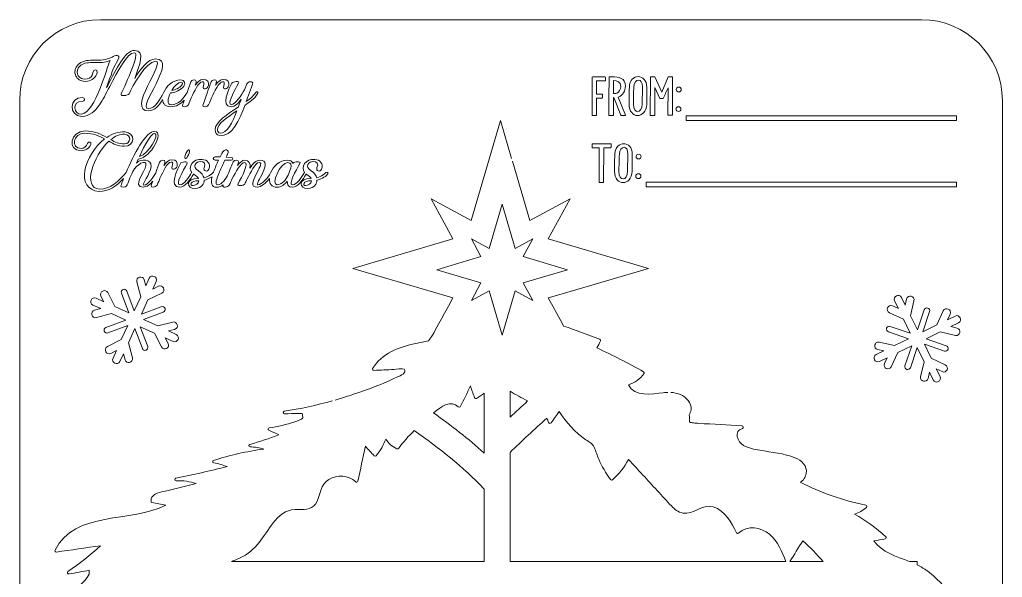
# Model space of a CAD drawing. Header units: inches. Extents: x -554 to -402, y 135 to 338.
# Drawn here: x -554.2 to -401.8, y 251.7 to 338.2 of the extents above; entities that cross this region are included whole.
import ezdxf

# ---------------------------------------------------------------- set-up
doc = ezdxf.new("R2010")
doc.units = ezdxf.units.IN
doc.header["$MEASUREMENT"] = 0
doc.layers.add('_U+0421_U+043B_U+043E_U+0439 1', color=7, linetype='Continuous')

# ---------------------------------------------------------------- blocks, each defined once
blk = doc.blocks.new('block 2')
at = {"layer": '_U+0421_U+043B_U+043E_U+0439 1', "color": 7, "lineweight": 5, "true_color": 0xffffff}
for points, knots in [([(-544.51, 323.18), (-543.32, 323.18), (-542.42, 324.06), (-541.78, 324.98), (-541.31, 325.66), (-540.77, 326.69), (-540.2, 327.82), (-538.94, 330.22), (-537.49, 333), (-536.36, 333.05), (-535.41, 333.09), (-537.65, 328.35), (-538.43, 326.67), (-538.64, 326.21), (-537.34, 326.41), (-537.2, 326.7), (-536.66, 327.84), (-534.58, 331.72), (-533.06, 331.72), (-531.47, 331.72), (-537.68, 324.03), (-534.16, 324.03), (-533.24, 324.03), (-532.56, 324.86), (-532, 325.78), (-531.96, 325.15), (-531.59, 324.67), (-530.79, 324.67), (-529.86, 324.67), (-529.16, 325.1), (-528.63, 325.67), (-528.73, 325.38), (-528.83, 325.12), (-528.91, 324.91), (-529.04, 324.57), (-528.14, 324.59), (-528, 324.95), (-527.81, 325.4), (-527.69, 325.71), (-527.55, 326.07), (-527.11, 327.01), (-526.41, 328.52), (-525.84, 328.56), (-525.52, 328.58), (-525.52, 328.3), (-525.66, 327.9), (-525.92, 327.15), (-524.98, 327.44), (-524.88, 327.95), (-524.79, 328.43), (-524.96, 328.97), (-525.74, 328.92), (-526.18, 328.89), (-526.58, 328.52), (-526.93, 328.03), (-526.88, 328.2), (-526.82, 328.38), (-526.78, 328.59), (-526.71, 328.95), (-527.51, 328.91), (-527.63, 328.54), (-527.75, 328.17), (-527.97, 327.54), (-528.2, 326.89), (-528.7, 326.01), (-529.52, 324.98), (-530.65, 324.98), (-531.37, 324.98), (-531.22, 325.92), (-530.77, 326.84), (-530.15, 326.79), (-529.06, 327.33), (-528.72, 327.84), (-528.41, 328.27), (-528.51, 328.84), (-529.19, 328.84), (-530.46, 328.84), (-531.44, 327.83), (-531.83, 326.81), (-532.4, 325.76), (-533.19, 324.39), (-534.17, 324.39), (-536.1, 324.39), (-529.5, 332.09), (-533.08, 332.09), (-534.26, 332.09), (-535.46, 330.53), (-536.32, 329.04), (-535.57, 331.1), (-534.59, 333.41), (-536.37, 333.41), (-537.74, 333.41), (-539.21, 330.47), (-540.51, 327.97), (-540.51, 327.97), (-540.67, 327.65), (-540.67, 327.65), (-539.99, 329.63), (-539.6, 330.84), (-538.88, 331.99), (-538.35, 332.85), (-539.53, 332.68), (-539.82, 332.36), (-540.74, 331.89), (-541.7, 331.89), (-542.57, 331.89), (-543, 331.89), (-543.41, 331.89), (-543.79, 331.83), (-544.71, 331.7), (-545.27, 331.18), (-545.48, 330.61), (-545.56, 330.38), (-545.59, 330.15), (-545.58, 329.93), (-545.56, 329.71), (-545.49, 329.48), (-545.37, 329.29), (-545.08, 328.83), (-544.5, 328.52), (-543.66, 328.63), (-542.93, 328.74), (-542.3, 329.24), (-542.15, 329.93), (-542.03, 330.52), (-542.75, 330.62), (-542.83, 329.94), (-542.88, 329.43), (-543.15, 329.06), (-543.69, 328.99), (-544.38, 328.89), (-544.85, 329.13), (-545.07, 329.49), (-545.16, 329.64), (-545.2, 329.81), (-545.22, 329.97), (-545.23, 330.15), (-545.21, 330.33), (-545.15, 330.5), (-544.98, 330.95), (-544.52, 331.36), (-543.76, 331.47), (-543.4, 331.53), (-543, 331.52), (-542.59, 331.52), (-541.81, 331.52), (-540.97, 331.52), (-540.14, 331.83), (-540.74, 330.71), (-542.28, 323.9), (-544.58, 323.54), (-545.8, 323.34), (-546.11, 325.6), (-544.47, 325.49), (-544.04, 325.47), (-543.98, 326.06), (-544.42, 326.09), (-546.51, 326.26), (-546.6, 323.18), (-544.51, 323.18)], [0, 0, 0, 0, 1, 1, 1, 2, 2, 2, 3, 3, 3, 4, 4, 4, 5, 5, 5, 6, 6, 6, 7, 7, 7, 8, 8, 8, 9, 9, 9, 10, 10, 10, 11, 11, 11, 12, 12, 12, 13, 13, 13, 14, 14, 14, 15, 15, 15, 16, 16, 16, 17, 17, 17, 18, 18, 18, 19, 19, 19, 20, 20, 20, 21, 21, 21, 22, 22, 22, 23, 23, 23, 24, 24, 24, 25, 25, 25, 26, 26, 26, 27, 27, 27, 28, 28, 28, 29, 29, 29, 30, 30, 30, 31, 31, 31, 32, 32, 32, 33, 33, 33, 34, 34, 34, 35, 35, 35, 36, 36, 36, 37, 37, 37, 38, 38, 38, 39, 39, 39, 40, 40, 40, 41, 41, 41, 42, 42, 42, 43, 43, 43, 44, 44, 44, 45, 45, 45, 46, 46, 46, 47, 47, 47, 48, 48, 48, 49, 49, 49, 50, 50, 50, 51, 51, 51, 52, 52, 52, 53, 53, 53, 53]), ([(-529.14, 328.47), (-528.75, 328.47), (-528.91, 328.15), (-529.05, 327.98), (-529.35, 327.6), (-530.09, 327.27), (-530.57, 327.2), (-530.15, 327.89), (-529.59, 328.47), (-529.14, 328.47)], [0, 0, 0, 0, 1, 1, 1, 2, 2, 2, 3, 3, 3, 3])]:
    blk.add_open_spline(points, degree=3, knots=knots, dxfattribs=at)
blk = doc.blocks.new('block 3')
at = {"layer": '_U+0421_U+043B_U+043E_U+0439 1', "color": 7, "lineweight": 5, "true_color": 0xffffff}
for points, knots in [([(-521.34, 324.67), (-520.73, 324.67), (-520.3, 325.2), (-519.8, 325.86), (-519.99, 325.36), (-520.15, 324.91), (-520.23, 324.66), (-522.01, 323.47), (-523.86, 322.3), (-523.85, 321.1), (-523.85, 320.68), (-523.65, 320.31), (-523.13, 320.23), (-521.25, 319.92), (-520.01, 322.7), (-519.24, 324.89), (-518.58, 325.36), (-517.72, 325.86), (-517.21, 326.8), (-517.11, 326.99), (-517.43, 327.09), (-517.55, 326.9), (-518, 326.17), (-518.69, 325.75), (-519.04, 325.48), (-518.88, 325.97), (-518.15, 327.86), (-518.04, 328.19), (-517.85, 328.74), (-518.82, 328.57), (-518.93, 328.24), (-518.93, 328.24), (-519.27, 327.31), (-519.27, 327.31), (-519.77, 326.51), (-520.71, 325), (-521.34, 325), (-522.07, 325), (-520.82, 327.24), (-520.2, 328.32), (-519.93, 328.76), (-521.14, 328.57), (-521.25, 328.35), (-521.69, 327.44), (-523.1, 324.67), (-521.34, 324.67)], [0, 0, 0, 0, 1, 1, 1, 2, 2, 2, 3, 3, 3, 4, 4, 4, 5, 5, 5, 6, 6, 6, 7, 7, 7, 8, 8, 8, 9, 9, 9, 10, 10, 10, 11, 11, 11, 12, 12, 12, 13, 13, 13, 14, 14, 14, 15, 15, 15, 15]), ([(-523.07, 320.59), (-523.38, 320.63), (-523.49, 320.85), (-523.49, 321.11), (-523.49, 321.99), (-522.01, 323.01), (-520.46, 324.06), (-521.12, 322.27), (-522.04, 320.42), (-523.07, 320.59)], [0, 0, 0, 0, 1, 1, 1, 2, 2, 2, 3, 3, 3, 3])]:
    blk.add_open_spline(points, degree=3, knots=knots, dxfattribs=at)
blk = doc.blocks.new('block 4')
at = {"layer": '_U+0421_U+043B_U+043E_U+0439 1', "color": 7, "lineweight": 5, "true_color": 0xffffff}
for points, knots in [([(-538.05, 313.52), (-538.23, 313.06), (-538.38, 312.68), (-538.47, 312.4), (-538.6, 312.08), (-537.67, 312.17), (-537.57, 312.38), (-537.38, 312.82), (-537.04, 313.68), (-536.63, 314.65), (-536.07, 315.68), (-534.46, 316.68), (-534.58, 315.58), (-534.7, 314.57), (-536.83, 312.21), (-534.97, 312.21), (-534.45, 312.21), (-533.93, 312.64), (-533.51, 313.14), (-533.6, 312.88), (-533.69, 312.64), (-533.76, 312.46), (-533.89, 312.11), (-532.99, 312.13), (-532.85, 312.49), (-532.66, 312.95), (-532.53, 313.26), (-532.4, 313.61), (-531.96, 314.56), (-531.26, 316.06), (-530.69, 316.1), (-530.37, 316.13), (-530.37, 315.85), (-530.51, 315.45), (-530.77, 314.69), (-529.83, 314.98), (-529.73, 315.49), (-529.64, 315.97), (-529.81, 316.52), (-530.59, 316.46), (-531.03, 316.44), (-531.43, 316.06), (-531.78, 315.57), (-531.73, 315.75), (-531.67, 315.93), (-531.63, 316.14), (-531.56, 316.49), (-532.36, 316.45), (-532.48, 316.08), (-532.6, 315.72), (-532.82, 315.09), (-533.04, 314.43), (-533.42, 313.77), (-534.22, 312.53), (-534.93, 312.53), (-535.3, 312.53), (-533.91, 314.24), (-533.79, 315.38), (-533.65, 316.64), (-535.4, 316.65), (-536.06, 315.94), (-536.06, 315.94), (-535.78, 316.56), (-535.78, 316.56), (-533.71, 316.84), (-531.78, 320.74), (-533.18, 320.86), (-534.57, 320.99), (-536.51, 317.16), (-537.65, 314.48), (-538.7, 313.21), (-540.12, 311.8), (-541.79, 311.9), (-544.46, 312.06), (-542.79, 317.04), (-540.33, 319.31), (-539.6, 318.9), (-538.88, 318.54), (-537.94, 318.54), (-536.26, 318.54), (-536.14, 320.66), (-537.83, 320.78), (-538.83, 320.83), (-539.8, 320.5), (-540.65, 319.92), (-541.55, 320.42), (-542.54, 320.92), (-544.02, 320.92), (-546.28, 320.92), (-546.85, 317.85), (-544.63, 317.85), (-544.03, 317.85), (-543.37, 318.24), (-543.12, 318.82), (-542.96, 319.23), (-543.51, 319.36), (-543.66, 318.96), (-543.81, 318.54), (-544.18, 318.21), (-544.61, 318.21), (-546.32, 318.21), (-545.86, 320.56), (-544.06, 320.56), (-542.73, 320.56), (-541.81, 320.14), (-540.99, 319.69), (-544.13, 317.28), (-545.68, 311.78), (-541.84, 311.55), (-540.37, 311.45), (-539.08, 312.41), (-538.05, 313.52)], [0, 0, 0, 0, 1, 1, 1, 2, 2, 2, 3, 3, 3, 4, 4, 4, 5, 5, 5, 6, 6, 6, 7, 7, 7, 8, 8, 8, 9, 9, 9, 10, 10, 10, 11, 11, 11, 12, 12, 12, 13, 13, 13, 14, 14, 14, 15, 15, 15, 16, 16, 16, 17, 17, 17, 18, 18, 18, 19, 19, 19, 20, 20, 20, 21, 21, 21, 22, 22, 22, 23, 23, 23, 24, 24, 24, 25, 25, 25, 26, 26, 26, 27, 27, 27, 28, 28, 28, 29, 29, 29, 30, 30, 30, 31, 31, 31, 32, 32, 32, 33, 33, 33, 34, 34, 34, 35, 35, 35, 36, 36, 36, 37, 37, 37, 37]), ([(-537.89, 320.42), (-536.82, 320.34), (-536.84, 318.91), (-537.92, 318.91), (-538.73, 318.91), (-539.37, 319.2), (-540.03, 319.56), (-539.34, 320.12), (-538.61, 320.45), (-537.89, 320.42)], [0, 0, 0, 0, 1, 1, 1, 2, 2, 2, 3, 3, 3, 3]), ([(-533.21, 320.51), (-532.49, 320.44), (-534.05, 317.33), (-535.6, 316.95), (-534.73, 318.84), (-533.77, 320.55), (-533.21, 320.51)], [0, 0, 0, 0, 1, 1, 1, 2, 2, 2, 2])]:
    blk.add_open_spline(points, degree=3, knots=knots, dxfattribs=at)
blk = doc.blocks.new('block 5')
at = {"layer": '_U+0421_U+043B_U+043E_U+0439 1', "color": 7, "lineweight": 5, "true_color": 0xffffff}
for points, knots in [([(-506.66, 314.45), (-506.88, 314.16), (-507.79, 313.69), (-508.09, 313.65), (-508.2, 314.01), (-508.41, 314.39), (-508.97, 314.73), (-510.02, 315.37), (-509.31, 316.2), (-508.64, 316.18), (-508.04, 316.18), (-507.78, 315.82), (-508.05, 315.23), (-508.29, 314.71), (-507.55, 314.47), (-507.33, 315), (-507.01, 315.86), (-507.56, 316.43), (-508.4, 316.51), (-509.81, 316.64), (-510.66, 315.31), (-509.98, 314.48), (-509.99, 314.47), (-510, 314.46), (-510, 314.45), (-510.45, 313.74), (-511.15, 312.55), (-511.85, 312.55), (-512.58, 312.55), (-511.33, 314.81), (-510.69, 315.87), (-510.45, 316.29), (-511.65, 316.12), (-511.74, 315.94), (-511.74, 315.94), (-511.77, 315.86), (-511.77, 315.86), (-511.91, 316.24), (-512.23, 316.38), (-512.62, 316.38), (-513.9, 316.38), (-514.85, 315.41), (-515.24, 314.4), (-515.69, 313.68), (-516.54, 312.56), (-517.22, 312.56), (-517.86, 312.56), (-514.61, 316.38), (-516.91, 316.38), (-517.47, 316.38), (-518, 315.84), (-518.44, 315.17), (-518.36, 315.85), (-518.52, 316.38), (-519.29, 316.38), (-519.63, 316.38), (-520.02, 316.03), (-520.39, 315.54), (-520.39, 315.54), (-520.21, 316.06), (-520.21, 316.06), (-520.06, 316.49), (-520.91, 316.45), (-521.04, 316.13), (-521.21, 315.71), (-521.54, 314.94), (-521.86, 314.18), (-522.18, 313.55), (-522.76, 312.55), (-523.48, 312.55), (-523.92, 312.55), (-523.63, 313.5), (-523.17, 314.56), (-522.9, 315.2), (-522.65, 315.76), (-522.36, 316.41), (-522.36, 316.41), (-521.37, 316.41), (-521.37, 316.41), (-521.01, 316.28), (-520.99, 316.81), (-521.37, 316.81), (-521.37, 316.81), (-522.15, 316.85), (-522.15, 316.85), (-521.98, 317.21), (-521.95, 317.26), (-521.91, 317.32), (-521.57, 318.02), (-522.37, 318.32), (-522.83, 317.42), (-522.83, 317.42), (-523.06, 316.92), (-523.06, 316.92), (-523.06, 316.92), (-523.07, 316.91), (-523.07, 316.91), (-523.07, 316.91), (-523.85, 316.89), (-523.85, 316.89), (-524.21, 316.89), (-524.23, 316.41), (-523.86, 316.41), (-523.86, 316.41), (-523.3, 316.41), (-523.3, 316.41), (-523.59, 315.78), (-523.86, 315.19), (-524.09, 314.56), (-524.11, 314.52), (-524.12, 314.49), (-524.13, 314.45), (-524.13, 314.45), (-524.14, 314.45), (-524.14, 314.45), (-524.36, 314.16), (-525.27, 313.69), (-525.57, 313.65), (-525.68, 314.01), (-525.9, 314.39), (-526.45, 314.73), (-527.5, 315.37), (-526.8, 316.2), (-526.12, 316.18), (-525.52, 316.18), (-525.26, 315.82), (-525.53, 315.23), (-525.77, 314.71), (-525.03, 314.47), (-524.82, 315), (-524.49, 315.86), (-525.04, 316.43), (-525.88, 316.51), (-527.29, 316.64), (-528.14, 315.31), (-527.46, 314.48), (-527.47, 314.47), (-527.48, 314.46), (-527.49, 314.45), (-527.93, 313.74), (-528.64, 312.55), (-529.33, 312.55), (-530.07, 312.55), (-528.82, 314.78), (-528.2, 315.86), (-527.93, 316.3), (-529.13, 316.12), (-529.24, 315.89), (-529.69, 314.98), (-531.1, 312.19), (-529.33, 312.19), (-528.5, 312.19), (-527.69, 313.38), (-527.2, 314.24), (-527.17, 314.22), (-527.15, 314.2), (-527.12, 314.18), (-526.76, 313.97), (-526.55, 313.74), (-526.45, 313.54), (-528.48, 313.6), (-528.32, 311.9), (-526.94, 312), (-525.86, 312.07), (-525.56, 312.75), (-525.53, 313.29), (-525.27, 313.34), (-524.74, 313.54), (-524.33, 313.81), (-524.55, 312.9), (-524.45, 312.19), (-523.58, 312.19), (-523.21, 312.19), (-522.87, 312.34), (-522.58, 312.57), (-522.58, 312.56), (-522.59, 312.54), (-522.59, 312.53), (-522.83, 312.03), (-521.85, 312.17), (-521.68, 312.5), (-521.48, 312.9), (-521.32, 313.24), (-521.18, 313.54), (-520.68, 314.45), (-519.88, 316.03), (-519.29, 316.03), (-518.56, 316.03), (-519.68, 313.79), (-520.3, 312.71), (-520.57, 312.27), (-519.37, 312.46), (-519.26, 312.68), (-519.16, 312.88), (-519.01, 313.18), (-518.87, 313.51), (-518.36, 314.41), (-517.62, 316.02), (-517.03, 316.02), (-515.81, 316.02), (-519.49, 312.2), (-517.32, 312.2), (-516.7, 312.2), (-515.97, 312.84), (-515.43, 313.52), (-515.46, 312.78), (-515.1, 312.19), (-514.25, 312.19), (-513.61, 312.19), (-513.06, 312.63), (-512.68, 313.12), (-512.68, 312.58), (-512.47, 312.19), (-511.85, 312.19), (-511.01, 312.19), (-510.2, 313.38), (-509.72, 314.24), (-509.69, 314.22), (-509.67, 314.2), (-509.64, 314.18), (-509.28, 313.97), (-509.07, 313.74), (-508.97, 313.54), (-510.99, 313.6), (-510.84, 311.9), (-509.46, 312), (-508.38, 312.07), (-508.08, 312.75), (-508.05, 313.29), (-507.67, 313.36), (-506.73, 313.75), (-506.41, 314.19), (-506.19, 314.5), (-506.55, 314.59), (-506.66, 314.45)], [0, 0, 0, 0, 1, 1, 1, 2, 2, 2, 3, 3, 3, 4, 4, 4, 5, 5, 5, 6, 6, 6, 7, 7, 7, 8, 8, 8, 9, 9, 9, 10, 10, 10, 11, 11, 11, 12, 12, 12, 13, 13, 13, 14, 14, 14, 15, 15, 15, 16, 16, 16, 17, 17, 17, 18, 18, 18, 19, 19, 19, 20, 20, 20, 21, 21, 21, 22, 22, 22, 23, 23, 23, 24, 24, 24, 25, 25, 25, 26, 26, 26, 27, 27, 27, 28, 28, 28, 29, 29, 29, 30, 30, 30, 31, 31, 31, 32, 32, 32, 33, 33, 33, 34, 34, 34, 35, 35, 35, 36, 36, 36, 37, 37, 37, 38, 38, 38, 39, 39, 39, 40, 40, 40, 41, 41, 41, 42, 42, 42, 43, 43, 43, 44, 44, 44, 45, 45, 45, 46, 46, 46, 47, 47, 47, 48, 48, 48, 49, 49, 49, 50, 50, 50, 51, 51, 51, 52, 52, 52, 53, 53, 53, 54, 54, 54, 55, 55, 55, 56, 56, 56, 57, 57, 57, 58, 58, 58, 59, 59, 59, 60, 60, 60, 61, 61, 61, 62, 62, 62, 63, 63, 63, 64, 64, 64, 65, 65, 65, 66, 66, 66, 67, 67, 67, 68, 68, 68, 69, 69, 69, 70, 70, 70, 71, 71, 71, 72, 72, 72, 73, 73, 73, 74, 74, 74, 75, 75, 75, 76, 76, 76, 77, 77, 77, 78, 78, 78, 78]), ([(-512.12, 315.16), (-512.26, 314.81), (-512.42, 314.43), (-512.53, 314.04), (-512.84, 313.41), (-513.47, 312.55), (-514.25, 312.55), (-515.22, 312.55), (-513.81, 316.02), (-512.57, 316.02), (-512.04, 316.02), (-512.03, 315.58), (-512.12, 315.16)], [0, 0, 0, 0, 1, 1, 1, 2, 2, 2, 3, 3, 3, 4, 4, 4, 4]), ([(-527.33, 312.45), (-527.78, 312.45), (-527.78, 313.19), (-526.37, 313.19), (-526.45, 312.72), (-526.87, 312.45), (-527.33, 312.45)], [0, 0, 0, 0, 1, 1, 1, 2, 2, 2, 2]), ([(-509.85, 312.45), (-510.29, 312.45), (-510.29, 313.19), (-508.89, 313.19), (-508.97, 312.72), (-509.39, 312.45), (-509.85, 312.45)], [0, 0, 0, 0, 1, 1, 1, 2, 2, 2, 2])]:
    blk.add_open_spline(points, degree=3, knots=knots, dxfattribs=at)
blk = doc.blocks.new('block 6')
at = {"layer": '_U+0421_U+043B_U+043E_U+0439 1', "color": 7, "lineweight": 5, "true_color": 0xffffff}
for points, knots in [([(-460.83, 323.33), (-460.83, 323.33), (-460.27, 323.33), (-460.27, 323.33), (-460.2, 323.33), (-460.18, 323.35), (-460.19, 323.39), (-460.19, 323.39), (-461.32, 326.18), (-461.32, 326.18), (-460.62, 326.4), (-460.22, 327.14), (-460.22, 327.85), (-460.22, 329.12), (-461.21, 329.33), (-462.31, 329.33), (-462.41, 329.33), (-462.53, 329.33), (-462.65, 329.32), (-462.7, 329.32), (-462.73, 329.3), (-462.73, 329.28), (-462.76, 328.1), (-462.78, 327.23), (-462.78, 323.37), (-462.78, 323.34), (-462.74, 323.33), (-462.69, 323.33), (-462.69, 323.33), (-462.17, 323.33), (-462.17, 323.33), (-462.12, 323.33), (-462.08, 323.34), (-462.08, 323.37), (-462.08, 324.27), (-462.07, 325.2), (-462.07, 326.1), (-462.07, 326.1), (-462.03, 326.1), (-462.03, 326.1), (-462.03, 326.1), (-460.91, 323.35), (-460.91, 323.35), (-460.9, 323.34), (-460.86, 323.33), (-460.83, 323.33)], [0, 0, 0, 0, 1, 1, 1, 2, 2, 2, 3, 3, 3, 4, 4, 4, 5, 5, 5, 6, 6, 6, 7, 7, 7, 8, 8, 8, 9, 9, 9, 10, 10, 10, 11, 11, 11, 12, 12, 12, 13, 13, 13, 14, 14, 14, 15, 15, 15, 15]), ([(-462.09, 326.71), (-462.09, 326.71), (-462.06, 328.72), (-462.06, 328.72), (-461.48, 328.73), (-460.93, 328.55), (-460.93, 327.82), (-460.93, 327.37), (-461.21, 326.91), (-461.55, 326.77), (-461.74, 326.72), (-461.91, 326.71), (-462.09, 326.71)], [0, 0, 0, 0, 1, 1, 1, 2, 2, 2, 3, 3, 3, 4, 4, 4, 4])]:
    blk.add_open_spline(points, degree=3, knots=knots, dxfattribs=at)
blk = doc.blocks.new('block 7')
at = {"layer": '_U+0421_U+043B_U+043E_U+0439 1', "color": 7, "lineweight": 5, "true_color": 0xffffff}
for points, knots in [([(-458.33, 323.31), (-457.66, 323.31), (-456.98, 323.9), (-456.92, 325.08), (-456.92, 325.08), (-456.9, 327.7), (-456.9, 327.7), (-456.88, 328.78), (-457.56, 329.34), (-458.24, 329.34), (-458.89, 329.34), (-459.56, 328.82), (-459.61, 327.76), (-459.64, 327.2), (-459.65, 326.49), (-459.65, 325.84), (-459.65, 325.84), (-459.65, 325.05), (-459.65, 325.05), (-459.66, 323.92), (-459, 323.31), (-458.33, 323.31)], [0, 0, 0, 0, 1, 1, 1, 2, 2, 2, 3, 3, 3, 4, 4, 4, 5, 5, 5, 6, 6, 6, 7, 7, 7, 7]), ([(-458.92, 327.73), (-458.89, 328.41), (-458.54, 328.79), (-458.18, 328.79), (-457.87, 328.79), (-457.58, 328.46), (-457.58, 327.73), (-457.58, 327.73), (-457.62, 325.08), (-457.62, 325.08), (-457.64, 324.31), (-457.99, 323.9), (-458.33, 323.9), (-458.66, 323.9), (-458.97, 324.27), (-458.97, 325.05), (-458.97, 325.83), (-458.95, 326.93), (-458.92, 327.73)], [0, 0, 0, 0, 1, 1, 1, 2, 2, 2, 3, 3, 3, 4, 4, 4, 5, 5, 5, 6, 6, 6, 6])]:
    blk.add_open_spline(points, degree=3, knots=knots, dxfattribs=at)
blk = doc.blocks.new('block 8')
at = {"layer": '_U+0421_U+043B_U+043E_U+0439 1', "color": 7, "lineweight": 5, "true_color": 0xffffff}
for points, knots in [([(-459.17, 314.67), (-459.17, 314.67), (-459.15, 317.29), (-459.15, 317.29), (-459.13, 318.38), (-459.81, 318.93), (-460.49, 318.93), (-461.14, 318.93), (-461.81, 318.41), (-461.86, 317.35), (-461.89, 316.79), (-461.9, 316.09), (-461.9, 315.43), (-461.9, 315.43), (-461.9, 314.65), (-461.9, 314.65), (-461.9, 313.51), (-461.25, 312.9), (-460.58, 312.9), (-459.91, 312.9), (-459.23, 313.49), (-459.17, 314.67)], [0, 0, 0, 0, 1, 1, 1, 2, 2, 2, 3, 3, 3, 4, 4, 4, 5, 5, 5, 6, 6, 6, 7, 7, 7, 7]), ([(-459.87, 314.67), (-459.89, 313.91), (-460.24, 313.49), (-460.58, 313.49), (-460.91, 313.49), (-461.22, 313.86), (-461.22, 314.65), (-461.22, 315.42), (-461.2, 316.53), (-461.16, 317.32), (-461.14, 318), (-460.79, 318.39), (-460.43, 318.39), (-460.12, 318.39), (-459.82, 318.05), (-459.83, 317.32), (-459.83, 317.32), (-459.87, 314.67), (-459.87, 314.67)], [0, 0, 0, 0, 1, 1, 1, 2, 2, 2, 3, 3, 3, 4, 4, 4, 5, 5, 5, 6, 6, 6, 6])]:
    blk.add_open_spline(points, degree=3, knots=knots, dxfattribs=at)

msp = doc.modelspace()

# ---------------------------------------------------------------- linework, layer by layer
at = {"layer": '_U+0421_U+043B_U+043E_U+0439 1', "color": 7, "lineweight": 5, "true_color": 0xffffff}
for points in [[(-408.86, 322.56), (-450.78, 322.56), (-450.78, 323.27), (-408.86, 323.27), (-408.86, 322.56)], [(-456.99, 312.95), (-408.86, 312.95), (-408.86, 312.24), (-456.99, 312.24), (-456.99, 312.95)], [(-469.19, 299.4), (-476.07, 297.37), (-474.58, 294.64), (-477.32, 296.13), (-479.35, 289.24), (-481.37, 296.13), (-484.11, 294.64), (-482.62, 297.37), (-489.49, 299.4), (-482.62, 301.43), (-484.11, 304.17), (-481.37, 302.68), (-479.35, 309.56), (-477.32, 302.68), (-474.58, 304.17), (-476.07, 301.43), (-469.19, 299.4)]]:
    msp.add_lwpolyline(points, dxfattribs=at)
at = {"layer": '_U+0421_U+043B_U+043E_U+0439 1', "color": 1, "lineweight": 5, "true_color": 0xff0000}
for points, knots in [([(-414.29, 134.98), (-414.29, 134.98), (-541.64, 134.98), (-541.64, 134.98), (-548.56, 134.98), (-554.16, 140.59), (-554.16, 147.51), (-554.16, 147.51), (-554.16, 325.66), (-554.16, 325.66), (-554.16, 332.58), (-548.56, 338.18), (-541.64, 338.18), (-541.64, 338.18), (-414.29, 338.18), (-414.29, 338.18), (-407.37, 338.18), (-401.76, 332.58), (-401.76, 325.66), (-401.76, 325.66), (-401.76, 147.51), (-401.76, 147.51), (-401.76, 140.59), (-407.37, 134.98), (-414.29, 134.98)], [0, 0, 0, 0, 1, 1, 1, 2, 2, 2, 3, 3, 3, 4, 4, 4, 5, 5, 5, 6, 6, 6, 7, 7, 7, 8, 8, 8, 8]), ([(-505.22, 279.18), (-503.94, 279.54), (-502.68, 279.95), (-501.42, 280.39), (-499.42, 281.09), (-497.44, 281.87), (-495.54, 282.78), (-495.19, 282.94), (-493.99, 283.38), (-494.55, 283.97), (-494.68, 284.11), (-495.9, 283.92), (-496.11, 283.91), (-497.15, 283.86), (-498.19, 283.82), (-499.23, 283.77), (-499.39, 283.77), (-499.49, 283.95), (-499.42, 284.07), (-498.01, 286.43), (-495.32, 287.39), (-492.73, 287.96), (-492.08, 288.11), (-491.42, 288.23), (-490.77, 288.36), (-489.84, 289.71), (-491.02, 287.61), (-486.98, 295.02), (-486.98, 295.02), (-502.51, 299.6), (-502.51, 299.6), (-502.51, 299.6), (-486.98, 304.19), (-486.98, 304.19), (-486.98, 304.19), (-490.35, 310.39), (-490.35, 310.39), (-490.35, 310.39), (-484.15, 307.02), (-484.15, 307.02), (-484.15, 307.02), (-479.6, 322.55), (-479.6, 322.55), (-479.6, 322.55), (-477.86, 316.66), (-477.86, 316.66)], [0, 0, 0, 0, 1, 1, 1, 2, 2, 2, 3, 3, 3, 4, 4, 4, 5, 5, 5, 6, 6, 6, 7, 7, 7, 8, 8, 8, 9, 9, 9, 10, 10, 10, 11, 11, 11, 12, 12, 12, 13, 13, 13, 14, 14, 14, 15, 15, 15, 15]), ([(-477.74, 316.23), (-477.74, 316.23), (-475.02, 307.02), (-475.02, 307.02), (-475.02, 307.02), (-468.81, 310.39), (-468.81, 310.39), (-468.81, 310.39), (-472.19, 304.19), (-472.19, 304.19), (-472.19, 304.19), (-456.65, 299.6), (-456.65, 299.6), (-456.65, 299.6), (-470.55, 295.5), (-470.55, 295.5), (-470.55, 295.5), (-472.19, 295.02), (-472.19, 295.02), (-472.19, 295.02), (-470.09, 291.19), (-470.09, 291.19), (-470.09, 291.19), (-469.8, 290.66), (-469.8, 290.66), (-467.95, 289.99), (-466.08, 289.31), (-464.23, 288.63), (-464.1, 288.59), (-464.04, 288.47), (-464.1, 288.34), (-464.28, 287.98), (-464.45, 287.62), (-464.63, 287.26), (-462.16, 286.12), (-459.75, 284.89), (-457.39, 283.55), (-457.31, 283.49), (-457.25, 283.36), (-457.32, 283.27), (-457.95, 282.44), (-458.75, 281.87), (-459.74, 281.53), (-458.84, 279.57), (-456.08, 280.15), (-454.34, 280.32), (-454.1, 280.35), (-453.87, 280.36), (-453.63, 280.36)], [0, 0, 0, 0, 1, 1, 1, 2, 2, 2, 3, 3, 3, 4, 4, 4, 5, 5, 5, 6, 6, 6, 7, 7, 7, 8, 8, 8, 9, 9, 9, 10, 10, 10, 11, 11, 11, 12, 12, 12, 13, 13, 13, 14, 14, 14, 15, 15, 15, 16, 16, 16, 16]), ([(-483.31, 279.43), (-483.43, 279.36), (-483.57, 279.42), (-483.62, 279.54), (-483.83, 280.15), (-484.04, 280.75), (-484.26, 281.36), (-484.75, 280.27), (-485.27, 279.2), (-485.86, 278.15), (-485.91, 278.05), (-486.09, 278.01), (-486.18, 278.11), (-487.19, 279.29), (-488.78, 278.23), (-489.98, 277.18), (-487.24, 275.23), (-484.56, 273.18), (-482.1, 270.94), (-482.1, 270.94), (-482.1, 280.26), (-482.1, 280.26), (-482.47, 279.95), (-482.87, 279.67), (-483.31, 279.43)], [0, 0, 0, 0, 1, 1, 1, 2, 2, 2, 3, 3, 3, 4, 4, 4, 5, 5, 5, 6, 6, 6, 7, 7, 7, 8, 8, 8, 8]), ([(-478.11, 280.56), (-478.11, 280.56), (-478.11, 276.54), (-478.11, 276.54), (-477.22, 277.38), (-476.31, 278.2), (-475.39, 279.03), (-476.3, 279.54), (-477.25, 280.01), (-478.11, 280.56)], [0, 0, 0, 0, 1, 1, 1, 2, 2, 2, 3, 3, 3, 3]), ([(-543.35, 212.11), (-543.36, 220.78), (-543.36, 231.66), (-543.36, 245.31), (-543.61, 245.1), (-543.87, 244.9), (-544.14, 244.7), (-544.15, 244.69), (-544.16, 244.67), (-544.17, 244.67), (-544.37, 244.52), (-544.56, 244.82), (-544.43, 244.97), (-543.88, 245.63), (-543.52, 246.37), (-543.36, 247.16), (-543.36, 247.16), (-543.36, 248.3), (-543.36, 248.3), (-544.49, 246.19), (-546.66, 244.77), (-549.15, 244.58), (-549.26, 244.57), (-549.36, 244.68), (-549.36, 244.78), (-549.22, 248.3), (-544.87, 249.37), (-543.36, 252.18), (-543.36, 252.18), (-543.36, 252.78), (-543.36, 252.78), (-544.4, 252.59), (-545.45, 252.39), (-546.5, 252.21), (-546.73, 252.17), (-546.85, 252.43), (-546.67, 252.57), (-544.89, 253.8), (-543.21, 255.14), (-541.61, 256.58), (-543.91, 256.25), (-546.2, 255.92), (-548.5, 255.59), (-548.67, 255.57), (-548.74, 255.77), (-548.68, 255.89), (-545.61, 262.1), (-536.84, 260.09), (-531.5, 262.89), (-532.21, 263.02), (-532.93, 263.15), (-533.64, 263.29), (-533.73, 263.3), (-533.78, 263.39), (-533.79, 263.47), (-533.92, 264.54), (-532.6, 264.82), (-531.78, 265.01), (-530.11, 265.41), (-528.44, 265.81), (-526.77, 266.21), (-527.77, 266.56), (-528.81, 266.7), (-529.89, 266.65), (-530.12, 266.64), (-530.18, 267), (-529.95, 267.04), (-527.29, 267.59), (-524.63, 268.19), (-521.99, 268.85), (-522.66, 269.12), (-523.35, 269.3), (-524.07, 269.42), (-524.29, 269.46), (-524.26, 269.75), (-524.08, 269.8), (-521.55, 270.63), (-518.95, 271.21), (-516.3, 271.58), (-516.99, 271.79), (-517.68, 271.9), (-518.42, 271.9), (-518.65, 271.9), (-518.71, 272.23), (-518.48, 272.29), (-516.95, 272.72), (-515.45, 273.22), (-513.97, 273.79), (-514.48, 274.02), (-515, 274.26), (-515.52, 274.49), (-515.67, 274.56), (-515.64, 274.83), (-515.48, 274.85), (-514.12, 275.07), (-512.78, 275.37), (-511.5, 275.82), (-511.18, 275.93), (-510.39, 276.1), (-510.23, 276.42), (-510.26, 276.63), (-510.3, 276.85), (-510.34, 277.07), (-510.53, 277.1), (-510.73, 277.1), (-510.93, 277.09), (-511.64, 277.09), (-512.36, 277.06), (-513.07, 277.04), (-513.31, 277.04), (-513.37, 277.4), (-513.14, 277.43), (-510.62, 277.83), (-508.12, 278.38), (-505.66, 279.06)], [0, 0, 0, 0, 1, 1, 1, 2, 2, 2, 3, 3, 3, 4, 4, 4, 5, 5, 5, 6, 6, 6, 7, 7, 7, 8, 8, 8, 9, 9, 9, 10, 10, 10, 11, 11, 11, 12, 12, 12, 13, 13, 13, 14, 14, 14, 15, 15, 15, 16, 16, 16, 17, 17, 17, 18, 18, 18, 19, 19, 19, 20, 20, 20, 21, 21, 21, 22, 22, 22, 23, 23, 23, 24, 24, 24, 25, 25, 25, 26, 26, 26, 27, 27, 27, 28, 28, 28, 29, 29, 29, 30, 30, 30, 31, 31, 31, 32, 32, 32, 33, 33, 33, 34, 34, 34, 35, 35, 35, 36, 36, 36, 37, 37, 37, 38, 38, 38, 38]), ([(-453.19, 280.36), (-452.16, 280.31), (-451.18, 280), (-450.51, 279.13), (-450.19, 278.71), (-449.97, 278.21), (-450.02, 277.67), (-450.05, 277.35), (-450.26, 277.14), (-450.32, 276.85), (-450.3, 276.49), (-450.27, 276.14), (-450.26, 275.78), (-450.06, 275.69), (-449.86, 275.64), (-449.64, 275.63), (-449.37, 275.58), (-449.1, 275.58), (-448.82, 275.56), (-446.6, 275.43), (-444.37, 275.3), (-442.15, 275.17), (-441.92, 275.16), (-441.85, 274.84), (-442.08, 274.78), (-443.55, 274.4), (-442.82, 272.63), (-441.91, 272.12), (-441.15, 271.68), (-440.21, 271.56), (-439.35, 271.4), (-437.58, 271.06), (-435.59, 270.91), (-433.92, 270.23), (-432.87, 269.8), (-431.98, 268.98), (-432.17, 267.8), (-432.26, 267.2), (-432.59, 266.68), (-433.12, 266.45), (-429.9, 264.81), (-426.5, 263.6), (-422.94, 262.86), (-422.79, 262.83), (-422.73, 262.63), (-422.85, 262.53), (-423.39, 262.03), (-423.98, 261.69), (-424.67, 261.49), (-422.91, 260.5), (-421.3, 259.34), (-419.83, 257.98), (-419.73, 257.88), (-419.76, 257.67), (-419.91, 257.64), (-420.5, 257.53), (-421.09, 257.43), (-421.68, 257.32), (-420.42, 255.57), (-418.23, 254.93), (-416.18, 254.13), (-416.18, 254.13), (-414.95, 254.13), (-414.95, 254.13), (-414.95, 254.13), (-414.95, 253.6), (-414.95, 253.6), (-414.55, 253.4), (-414.16, 253.19), (-413.8, 252.95), (-412.41, 252.01), (-411.24, 250.81), (-410.18, 249.53), (-409.4, 248.6), (-407.95, 247.33), (-408.38, 246.01), (-408.41, 245.94), (-408.49, 245.86), (-408.58, 245.86), (-409.49, 245.92), (-410.4, 245.97), (-411.31, 246.02), (-410.38, 244.68), (-410.11, 243.07), (-410.63, 241.5), (-410.68, 241.36), (-410.86, 241.3), (-410.97, 241.41), (-412.16, 242.53), (-413.5, 243.5), (-414.95, 244.28), (-414.95, 231.12), (-414.95, 220.56), (-414.95, 212.11)], [0, 0, 0, 0, 1, 1, 1, 2, 2, 2, 3, 3, 3, 4, 4, 4, 5, 5, 5, 6, 6, 6, 7, 7, 7, 8, 8, 8, 9, 9, 9, 10, 10, 10, 11, 11, 11, 12, 12, 12, 13, 13, 13, 14, 14, 14, 15, 15, 15, 16, 16, 16, 17, 17, 17, 18, 18, 18, 19, 19, 19, 20, 20, 20, 21, 21, 21, 22, 22, 22, 23, 23, 23, 24, 24, 24, 25, 25, 25, 26, 26, 26, 27, 27, 27, 28, 28, 28, 29, 29, 29, 30, 30, 30, 31, 31, 31, 31]), ([(-437.84, 258.32), (-439.16, 259.46), (-441.31, 259.85), (-442.67, 258.55), (-442.75, 258.47), (-442.93, 258.47), (-442.99, 258.59), (-443.73, 260.11), (-444.81, 262.07), (-446.59, 262.59), (-448.36, 263.12), (-449.62, 261.33), (-451.33, 261.65), (-452.04, 261.78), (-452.6, 262.26), (-453.08, 262.75), (-453.84, 263.52), (-454.55, 264.34), (-455.28, 265.13), (-456.77, 266.74), (-458.25, 268.35), (-459.73, 269.96), (-460.37, 268.76), (-461.19, 267.72), (-462.23, 266.81), (-462.33, 266.72), (-462.47, 266.74), (-462.55, 266.84), (-463.25, 267.84), (-463.86, 268.89), (-464.35, 270.01), (-464.62, 270.61), (-464.79, 271.25), (-465.06, 271.85), (-465.33, 272.45), (-465.83, 272.65), (-466.35, 273.01), (-468.04, 274.19), (-469.42, 275.69), (-470.49, 277.4), (-470.91, 276.81), (-471.33, 276.22), (-471.75, 275.64), (-471.85, 275.51), (-472.07, 275.51), (-472.13, 275.69), (-472.21, 275.93), (-472.3, 276.15), (-472.42, 276.36), (-474.35, 274.63), (-476.25, 272.85), (-478.11, 271.04), (-478.11, 271.04), (-478.11, 254.13), (-478.11, 254.13), (-478.11, 254.13), (-435.33, 254.13), (-435.33, 254.13), (-435.92, 255.64), (-436.57, 257.23), (-437.84, 258.32)], [0, 0, 0, 0, 1, 1, 1, 2, 2, 2, 3, 3, 3, 4, 4, 4, 5, 5, 5, 6, 6, 6, 7, 7, 7, 8, 8, 8, 9, 9, 9, 10, 10, 10, 11, 11, 11, 12, 12, 12, 13, 13, 13, 14, 14, 14, 15, 15, 15, 16, 16, 16, 17, 17, 17, 18, 18, 18, 19, 19, 19, 20, 20, 20, 20]), ([(-482.17, 265.43), (-485.37, 268.82), (-489.12, 271.73), (-492.98, 274.43), (-493.85, 273.58), (-494.68, 272.69), (-495.38, 271.69), (-495.46, 271.6), (-495.56, 271.56), (-495.67, 271.61), (-496.4, 271.96), (-496.97, 272.46), (-497.36, 273.13), (-497.73, 272.19), (-498.23, 271.33), (-498.89, 270.53), (-498.95, 270.45), (-499.11, 270.46), (-499.18, 270.53), (-499.63, 271.02), (-500.09, 271.51), (-500.54, 272), (-500.93, 270.21), (-501.32, 268.4), (-501.71, 266.6), (-501.74, 266.45), (-501.95, 266.4), (-502.05, 266.51), (-503.16, 267.55), (-504.91, 267.62), (-506.2, 266.85), (-507.56, 266.03), (-507.44, 264.66), (-508.06, 263.41), (-508.63, 262.24), (-509.69, 262.17), (-510.89, 262.22), (-512.46, 262.28), (-513.56, 261.67), (-514.54, 260.49), (-516.2, 258.5), (-517.13, 256.17), (-519.55, 254.89), (-520.11, 254.6), (-520.71, 254.36), (-521.32, 254.13), (-521.32, 254.13), (-482.1, 254.13), (-482.1, 254.13), (-482.1, 254.13), (-482.1, 265.37), (-482.1, 265.37), (-482.12, 265.4), (-482.15, 265.41), (-482.17, 265.43)], [0, 0, 0, 0, 1, 1, 1, 2, 2, 2, 3, 3, 3, 4, 4, 4, 5, 5, 5, 6, 6, 6, 7, 7, 7, 8, 8, 8, 9, 9, 9, 10, 10, 10, 11, 11, 11, 12, 12, 12, 13, 13, 13, 14, 14, 14, 15, 15, 15, 16, 16, 16, 17, 17, 17, 18, 18, 18, 18]), ([(-432.71, 257.34), (-433.38, 256.28), (-434.05, 255.2), (-434.73, 254.13), (-434.73, 254.13), (-429.57, 254.13), (-429.57, 254.13), (-430.52, 255.27), (-431.57, 256.35), (-432.71, 257.34)], [0, 0, 0, 0, 1, 1, 1, 2, 2, 2, 3, 3, 3, 3])]:
    msp.add_open_spline(points, degree=3, knots=knots, dxfattribs=at)
at = {"layer": '_U+0421_U+043B_U+043E_U+0439 1', "color": 7, "lineweight": 5, "true_color": 0xffffff}
for points, knots in [([(-465.4, 323.37), (-465.4, 323.37), (-465.38, 328.95), (-465.38, 328.95), (-465.38, 328.95), (-465.38, 329.25), (-465.38, 329.25), (-465.38, 329.28), (-465.34, 329.29), (-465.29, 329.29), (-465.29, 329.29), (-463.39, 329.29), (-463.39, 329.29), (-463.34, 329.29), (-463.31, 329.28), (-463.31, 329.25), (-463.31, 329.25), (-463.31, 328.72), (-463.31, 328.72), (-463.31, 328.7), (-463.34, 328.68), (-463.39, 328.68), (-463.39, 328.68), (-464.68, 328.68), (-464.68, 328.68), (-464.68, 328.68), (-464.68, 326.63), (-464.68, 326.63), (-464.68, 326.63), (-463.87, 326.63), (-463.87, 326.63), (-463.82, 326.63), (-463.79, 326.62), (-463.79, 326.59), (-463.79, 326.59), (-463.79, 326.07), (-463.79, 326.07), (-463.79, 326.04), (-463.82, 326.02), (-463.87, 326.02), (-463.87, 326.02), (-464.68, 326.02), (-464.68, 326.02), (-464.68, 325.13), (-464.7, 324.26), (-464.7, 323.37), (-464.7, 323.34), (-464.74, 323.33), (-464.79, 323.33), (-464.79, 323.33), (-465.31, 323.33), (-465.31, 323.33), (-465.36, 323.33), (-465.4, 323.34), (-465.4, 323.37)], [0, 0, 0, 0, 1, 1, 1, 2, 2, 2, 3, 3, 3, 4, 4, 4, 5, 5, 5, 6, 6, 6, 7, 7, 7, 8, 8, 8, 9, 9, 9, 10, 10, 10, 11, 11, 11, 12, 12, 12, 13, 13, 13, 14, 14, 14, 15, 15, 15, 16, 16, 16, 17, 17, 17, 18, 18, 18, 18]), ([(-456.36, 323.36), (-456.36, 323.36), (-456.31, 329.28), (-456.31, 329.28), (-456.31, 329.3), (-456.27, 329.32), (-456.23, 329.32), (-456.23, 329.32), (-455.73, 329.32), (-455.73, 329.32), (-455.71, 329.32), (-455.66, 329.31), (-455.65, 329.3), (-455.65, 329.3), (-454.59, 326.94), (-454.59, 326.94), (-454.59, 326.94), (-453.6, 329.3), (-453.6, 329.3), (-453.59, 329.31), (-453.55, 329.32), (-453.53, 329.32), (-453.53, 329.32), (-453, 329.32), (-453, 329.32), (-452.95, 329.32), (-452.91, 329.3), (-452.91, 329.28), (-452.91, 329.28), (-452.94, 323.4), (-452.94, 323.4), (-452.94, 323.37), (-452.98, 323.35), (-453.02, 323.35), (-453.02, 323.35), (-453.55, 323.35), (-453.55, 323.35), (-453.59, 323.35), (-453.62, 323.37), (-453.62, 323.4), (-453.62, 323.4), (-453.61, 327.63), (-453.61, 327.63), (-453.86, 327.07), (-454.1, 326.53), (-454.35, 325.95), (-454.36, 325.94), (-454.4, 325.93), (-454.43, 325.93), (-454.43, 325.93), (-454.8, 325.93), (-454.8, 325.93), (-454.82, 325.93), (-454.87, 325.95), (-454.87, 325.95), (-454.87, 325.95), (-455.64, 327.64), (-455.64, 327.64), (-455.64, 327.64), (-455.67, 323.36), (-455.67, 323.36), (-455.67, 323.34), (-455.71, 323.32), (-455.75, 323.32), (-455.75, 323.32), (-456.27, 323.32), (-456.27, 323.32), (-456.32, 323.32), (-456.36, 323.34), (-456.36, 323.36)], [0, 0, 0, 0, 1, 1, 1, 2, 2, 2, 3, 3, 3, 4, 4, 4, 5, 5, 5, 6, 6, 6, 7, 7, 7, 8, 8, 8, 9, 9, 9, 10, 10, 10, 11, 11, 11, 12, 12, 12, 13, 13, 13, 14, 14, 14, 15, 15, 15, 16, 16, 16, 17, 17, 17, 18, 18, 18, 19, 19, 19, 20, 20, 20, 21, 21, 21, 22, 22, 22, 23, 23, 23, 23]), ([(-525.76, 324.91), (-525.43, 325.78), (-524.74, 327.76), (-524.48, 328.54), (-524.36, 328.91), (-523.56, 328.95), (-523.64, 328.59), (-523.67, 328.38), (-523.74, 328.2), (-523.78, 328.03), (-523.44, 328.52), (-523.04, 328.89), (-522.59, 328.92), (-521.81, 328.97), (-521.65, 328.43), (-521.74, 327.95), (-521.84, 327.44), (-522.77, 327.15), (-522.51, 327.9), (-522.37, 328.3), (-522.37, 328.58), (-522.69, 328.56), (-523.26, 328.52), (-523.96, 327.01), (-524.4, 326.07), (-524.54, 325.71), (-524.66, 325.4), (-524.85, 324.95), (-524.99, 324.59), (-525.89, 324.57), (-525.76, 324.91)], [0, 0, 0, 0, 1, 1, 1, 2, 2, 2, 3, 3, 3, 4, 4, 4, 5, 5, 5, 6, 6, 6, 7, 7, 7, 8, 8, 8, 9, 9, 9, 10, 10, 10, 10]), ([(-452.33, 327.35), (-452.33, 327.57), (-452.17, 327.73), (-451.94, 327.73), (-451.71, 327.73), (-451.55, 327.51), (-451.55, 327.35), (-451.55, 327.16), (-451.75, 326.98), (-451.94, 326.98), (-452.19, 326.98), (-452.33, 327.16), (-452.33, 327.35)], [0, 0, 0, 0, 1, 1, 1, 2, 2, 2, 3, 3, 3, 4, 4, 4, 4]), ([(-452.38, 324.31), (-452.38, 324.51), (-452.19, 324.68), (-451.98, 324.68), (-451.75, 324.68), (-451.6, 324.49), (-451.6, 324.31), (-451.6, 324.1), (-451.76, 323.94), (-451.98, 323.94), (-452.21, 323.94), (-452.38, 324.14), (-452.38, 324.31)], [0, 0, 0, 0, 1, 1, 1, 2, 2, 2, 3, 3, 3, 4, 4, 4, 4]), ([(-462.43, 318.87), (-462.43, 318.87), (-462.43, 318.37), (-462.43, 318.37), (-462.43, 318.34), (-462.47, 318.32), (-462.52, 318.32), (-462.52, 318.32), (-463.58, 318.32), (-463.58, 318.32), (-463.58, 318.32), (-463.64, 312.96), (-463.64, 312.96), (-463.64, 312.94), (-463.69, 312.92), (-463.73, 312.92), (-463.73, 312.92), (-464.22, 312.92), (-464.22, 312.92), (-464.28, 312.92), (-464.31, 312.94), (-464.31, 312.96), (-464.31, 312.96), (-464.29, 318.32), (-464.29, 318.32), (-464.29, 318.32), (-465.31, 318.32), (-465.31, 318.32), (-465.36, 318.32), (-465.4, 318.34), (-465.4, 318.37), (-465.4, 318.37), (-465.4, 318.87), (-465.4, 318.87), (-465.4, 318.9), (-465.36, 318.92), (-465.31, 318.92), (-465.31, 318.92), (-462.52, 318.92), (-462.52, 318.92), (-462.47, 318.92), (-462.43, 318.9), (-462.43, 318.87)], [0, 0, 0, 0, 1, 1, 1, 2, 2, 2, 3, 3, 3, 4, 4, 4, 5, 5, 5, 6, 6, 6, 7, 7, 7, 8, 8, 8, 9, 9, 9, 10, 10, 10, 11, 11, 11, 12, 12, 12, 13, 13, 13, 14, 14, 14, 14]), ([(-527.88, 318), (-527.76, 317.94), (-527.81, 317.6), (-527.98, 317.23), (-528.14, 316.85), (-528.36, 316.58), (-528.48, 316.64), (-528.59, 316.68), (-528.54, 317.03), (-528.39, 317.41), (-528.22, 317.78), (-527.99, 318.04), (-527.88, 318)], [0, 0, 0, 0, 1, 1, 1, 2, 2, 2, 3, 3, 3, 4, 4, 4, 4]), ([(-457.78, 316.94), (-457.78, 316.76), (-457.97, 316.57), (-458.17, 316.57), (-458.42, 316.57), (-458.55, 316.76), (-458.55, 316.94), (-458.55, 317.16), (-458.4, 317.32), (-458.17, 317.32), (-457.94, 317.32), (-457.78, 317.1), (-457.78, 316.94)], [0, 0, 0, 0, 1, 1, 1, 2, 2, 2, 3, 3, 3, 4, 4, 4, 4]), ([(-457.82, 313.9), (-457.82, 313.7), (-457.99, 313.53), (-458.21, 313.53), (-458.44, 313.53), (-458.61, 313.73), (-458.61, 313.9), (-458.61, 314.1), (-458.42, 314.28), (-458.21, 314.28), (-457.97, 314.28), (-457.82, 314.08), (-457.82, 313.9)], [0, 0, 0, 0, 1, 1, 1, 2, 2, 2, 3, 3, 3, 4, 4, 4, 4]), ([(-530.37, 288.28), (-530.37, 288.28), (-531.57, 288.82), (-531.57, 288.82), (-531.57, 288.82), (-531.12, 287.94), (-531.12, 287.94), (-530.8, 287.26), (-531.83, 286.73), (-532.18, 287.41), (-532.18, 287.41), (-533.26, 289.56), (-533.26, 289.56), (-533.26, 289.56), (-535.46, 290.56), (-535.46, 290.56), (-535.46, 290.56), (-534.3, 287.48), (-534.3, 287.48), (-534.22, 287.26), (-534.34, 287), (-534.56, 286.91), (-534.78, 286.83), (-535.05, 286.95), (-535.13, 287.17), (-535.13, 287.17), (-536.29, 290.25), (-536.29, 290.25), (-536.29, 290.25), (-537.29, 288.04), (-537.29, 288.04), (-537.29, 288.04), (-536.68, 285.72), (-536.68, 285.72), (-536.49, 284.97), (-537.63, 284.67), (-537.82, 285.42), (-537.82, 285.42), (-538.07, 286.37), (-538.07, 286.37), (-538.07, 286.37), (-538.61, 285.17), (-538.61, 285.17), (-538.77, 284.82), (-539.14, 284.77), (-539.4, 284.89), (-539.66, 285.01), (-539.84, 285.31), (-539.68, 285.65), (-539.68, 285.65), (-539.14, 286.86), (-539.14, 286.86), (-539.14, 286.86), (-540.02, 286.41), (-540.02, 286.41), (-540.36, 286.25), (-540.68, 286.42), (-540.8, 286.68), (-540.94, 286.96), (-540.88, 287.3), (-540.55, 287.47), (-540.55, 287.47), (-538.4, 288.55), (-538.4, 288.55), (-538.4, 288.55), (-537.4, 290.75), (-537.4, 290.75), (-537.4, 290.75), (-540.48, 289.59), (-540.48, 289.59), (-540.7, 289.51), (-540.96, 289.63), (-541.05, 289.85), (-541.13, 290.07), (-541.01, 290.33), (-540.79, 290.42), (-540.79, 290.42), (-537.71, 291.58), (-537.71, 291.58), (-537.71, 291.58), (-539.92, 292.58), (-539.92, 292.58), (-539.92, 292.58), (-542.24, 291.97), (-542.24, 291.97), (-542.6, 291.87), (-542.86, 292.12), (-542.95, 292.4), (-543.03, 292.67), (-542.91, 293.01), (-542.54, 293.11), (-542.54, 293.11), (-541.59, 293.36), (-541.59, 293.36), (-541.59, 293.36), (-542.79, 293.9), (-542.79, 293.9), (-543.49, 294.22), (-543, 295.29), (-542.31, 294.97), (-542.31, 294.97), (-541.1, 294.43), (-541.1, 294.43), (-541.1, 294.43), (-541.55, 295.31), (-541.55, 295.31), (-541.87, 295.99), (-540.84, 296.52), (-540.49, 295.84), (-540.49, 295.84), (-539.41, 293.69), (-539.41, 293.69), (-539.41, 293.69), (-537.21, 292.69), (-537.21, 292.69), (-537.21, 292.69), (-538.37, 295.77), (-538.37, 295.77), (-538.45, 295.99), (-538.33, 296.25), (-538.11, 296.34), (-537.89, 296.42), (-537.63, 296.3), (-537.54, 296.08), (-537.54, 296.08), (-536.38, 293), (-536.38, 293), (-536.38, 293), (-535.38, 295.21), (-535.38, 295.21), (-535.38, 295.21), (-535.99, 297.53), (-535.99, 297.53), (-536.18, 298.28), (-535.04, 298.58), (-534.85, 297.83), (-534.85, 297.83), (-534.6, 296.88), (-534.6, 296.88), (-534.6, 296.88), (-534.06, 298.08), (-534.06, 298.08), (-533.74, 298.78), (-532.67, 298.29), (-532.99, 297.59), (-532.99, 297.59), (-533.53, 296.39), (-533.53, 296.39), (-533.53, 296.39), (-532.65, 296.84), (-532.65, 296.84), (-532.31, 297), (-531.99, 296.83), (-531.87, 296.56), (-531.73, 296.29), (-531.79, 295.95), (-532.12, 295.78), (-532.12, 295.78), (-534.27, 294.7), (-534.27, 294.7), (-534.27, 294.7), (-535.27, 292.5), (-535.27, 292.5), (-535.27, 292.5), (-532.19, 293.66), (-532.19, 293.66), (-531.97, 293.74), (-531.71, 293.62), (-531.62, 293.4), (-531.54, 293.18), (-531.66, 292.91), (-531.88, 292.83), (-531.88, 292.83), (-534.96, 291.67), (-534.96, 291.67), (-534.96, 291.67), (-532.75, 290.67), (-532.75, 290.67), (-532.75, 290.67), (-530.43, 291.28), (-530.43, 291.28), (-530.07, 291.38), (-529.81, 291.13), (-529.72, 290.85), (-529.64, 290.58), (-529.77, 290.24), (-530.13, 290.14), (-530.13, 290.14), (-531.08, 289.89), (-531.08, 289.89), (-531.08, 289.89), (-529.88, 289.35), (-529.88, 289.35), (-529.18, 289.03), (-529.67, 287.96), (-530.37, 288.28)], [0, 0, 0, 0, 1, 1, 1, 2, 2, 2, 3, 3, 3, 4, 4, 4, 5, 5, 5, 6, 6, 6, 7, 7, 7, 8, 8, 8, 9, 9, 9, 10, 10, 10, 11, 11, 11, 12, 12, 12, 13, 13, 13, 14, 14, 14, 15, 15, 15, 16, 16, 16, 17, 17, 17, 18, 18, 18, 19, 19, 19, 20, 20, 20, 21, 21, 21, 22, 22, 22, 23, 23, 23, 24, 24, 24, 25, 25, 25, 26, 26, 26, 27, 27, 27, 28, 28, 28, 29, 29, 29, 30, 30, 30, 31, 31, 31, 32, 32, 32, 33, 33, 33, 34, 34, 34, 35, 35, 35, 36, 36, 36, 37, 37, 37, 38, 38, 38, 39, 39, 39, 40, 40, 40, 41, 41, 41, 42, 42, 42, 43, 43, 43, 44, 44, 44, 45, 45, 45, 46, 46, 46, 47, 47, 47, 48, 48, 48, 49, 49, 49, 50, 50, 50, 51, 51, 51, 52, 52, 52, 53, 53, 53, 54, 54, 54, 55, 55, 55, 56, 56, 56, 57, 57, 57, 58, 58, 58, 59, 59, 59, 60, 60, 60, 61, 61, 61, 62, 62, 62, 63, 63, 63, 64, 64, 64, 65, 65, 65, 65]), ([(-409.05, 289.2), (-409.05, 289.2), (-411.4, 289.74), (-411.4, 289.74), (-411.4, 289.74), (-413.57, 288.68), (-413.57, 288.68), (-413.57, 288.68), (-410.46, 287.61), (-410.46, 287.61), (-410.24, 287.53), (-410.11, 287.27), (-410.19, 287.05), (-410.27, 286.82), (-410.52, 286.7), (-410.75, 286.78), (-410.75, 286.78), (-413.86, 287.84), (-413.86, 287.84), (-413.86, 287.84), (-412.8, 285.67), (-412.8, 285.67), (-412.8, 285.67), (-410.62, 284.65), (-410.62, 284.65), (-409.92, 284.32), (-410.42, 283.26), (-411.11, 283.58), (-411.11, 283.58), (-412.01, 284), (-412.01, 284), (-412.01, 284), (-411.43, 282.81), (-411.43, 282.81), (-411.26, 282.47), (-411.45, 282.16), (-411.71, 282.03), (-411.97, 281.91), (-412.31, 281.95), (-412.48, 282.3), (-412.48, 282.3), (-413.06, 283.48), (-413.06, 283.48), (-413.06, 283.48), (-413.28, 282.52), (-413.28, 282.52), (-413.37, 282.16), (-413.71, 282.02), (-413.99, 282.1), (-414.29, 282.17), (-414.52, 282.42), (-414.43, 282.79), (-414.43, 282.79), (-413.89, 285.13), (-413.89, 285.13), (-413.89, 285.13), (-414.96, 287.31), (-414.96, 287.31), (-414.96, 287.31), (-416.02, 284.2), (-416.02, 284.2), (-416.1, 283.97), (-416.36, 283.85), (-416.58, 283.92), (-416.81, 284), (-416.94, 284.26), (-416.86, 284.48), (-416.86, 284.48), (-415.79, 287.59), (-415.79, 287.59), (-415.79, 287.59), (-417.97, 286.53), (-417.97, 286.53), (-417.97, 286.53), (-418.98, 284.35), (-418.98, 284.35), (-419.14, 284.01), (-419.49, 283.97), (-419.76, 284.08), (-420.02, 284.19), (-420.2, 284.5), (-420.05, 284.84), (-420.05, 284.84), (-419.63, 285.74), (-419.63, 285.74), (-419.63, 285.74), (-420.82, 285.16), (-420.82, 285.16), (-421.51, 284.83), (-422.02, 285.88), (-421.33, 286.22), (-421.33, 286.22), (-420.15, 286.8), (-420.15, 286.8), (-420.15, 286.8), (-421.11, 287.02), (-421.11, 287.02), (-421.84, 287.2), (-421.59, 288.33), (-420.85, 288.16), (-420.85, 288.16), (-418.5, 287.63), (-418.5, 287.63), (-418.5, 287.63), (-416.33, 288.69), (-416.33, 288.69), (-416.33, 288.69), (-419.44, 289.76), (-419.44, 289.76), (-419.66, 289.84), (-419.79, 290.1), (-419.71, 290.32), (-419.63, 290.54), (-419.38, 290.67), (-419.15, 290.59), (-419.15, 290.59), (-416.04, 289.53), (-416.04, 289.53), (-416.04, 289.53), (-417.1, 291.7), (-417.1, 291.7), (-417.1, 291.7), (-419.28, 292.72), (-419.28, 292.72), (-419.98, 293.05), (-419.48, 294.11), (-418.79, 293.78), (-418.79, 293.78), (-417.89, 293.37), (-417.89, 293.37), (-417.89, 293.37), (-418.47, 294.55), (-418.47, 294.55), (-418.81, 295.24), (-417.75, 295.76), (-417.42, 295.07), (-417.42, 295.07), (-416.84, 293.88), (-416.84, 293.88), (-416.84, 293.88), (-416.61, 294.85), (-416.61, 294.85), (-416.53, 295.21), (-416.19, 295.35), (-415.91, 295.27), (-415.61, 295.2), (-415.38, 294.94), (-415.47, 294.58), (-415.47, 294.58), (-416.01, 292.24), (-416.01, 292.24), (-416.01, 292.24), (-414.94, 290.06), (-414.94, 290.06), (-414.94, 290.06), (-413.87, 293.17), (-413.87, 293.17), (-413.8, 293.4), (-413.54, 293.52), (-413.31, 293.45), (-413.09, 293.37), (-412.96, 293.11), (-413.04, 292.89), (-413.04, 292.89), (-414.11, 289.78), (-414.11, 289.78), (-414.11, 289.78), (-411.93, 290.84), (-411.93, 290.84), (-411.93, 290.84), (-410.92, 293.02), (-410.92, 293.02), (-410.76, 293.36), (-410.41, 293.4), (-410.14, 293.29), (-409.88, 293.18), (-409.7, 292.87), (-409.85, 292.52), (-409.85, 292.52), (-410.26, 291.63), (-410.26, 291.63), (-410.26, 291.63), (-409.08, 292.21), (-409.08, 292.21), (-408.39, 292.54), (-407.88, 291.49), (-408.56, 291.15), (-408.56, 291.15), (-409.75, 290.57), (-409.75, 290.57), (-409.75, 290.57), (-408.79, 290.35), (-408.79, 290.35), (-408.06, 290.17), (-408.3, 289.04), (-409.05, 289.2)], [0, 0, 0, 0, 1, 1, 1, 2, 2, 2, 3, 3, 3, 4, 4, 4, 5, 5, 5, 6, 6, 6, 7, 7, 7, 8, 8, 8, 9, 9, 9, 10, 10, 10, 11, 11, 11, 12, 12, 12, 13, 13, 13, 14, 14, 14, 15, 15, 15, 16, 16, 16, 17, 17, 17, 18, 18, 18, 19, 19, 19, 20, 20, 20, 21, 21, 21, 22, 22, 22, 23, 23, 23, 24, 24, 24, 25, 25, 25, 26, 26, 26, 27, 27, 27, 28, 28, 28, 29, 29, 29, 30, 30, 30, 31, 31, 31, 32, 32, 32, 33, 33, 33, 34, 34, 34, 35, 35, 35, 36, 36, 36, 37, 37, 37, 38, 38, 38, 39, 39, 39, 40, 40, 40, 41, 41, 41, 42, 42, 42, 43, 43, 43, 44, 44, 44, 45, 45, 45, 46, 46, 46, 47, 47, 47, 48, 48, 48, 49, 49, 49, 50, 50, 50, 51, 51, 51, 52, 52, 52, 53, 53, 53, 54, 54, 54, 55, 55, 55, 56, 56, 56, 57, 57, 57, 58, 58, 58, 59, 59, 59, 60, 60, 60, 61, 61, 61, 62, 62, 62, 63, 63, 63, 64, 64, 64, 65, 65, 65, 65])]:
    msp.add_open_spline(points, degree=3, knots=knots, dxfattribs=at)

# ---------------------------------------------------------------- block references
at = {"layer": '_U+0421_U+043B_U+043E_U+0439 1'}
for name in ['block 2', 'block 6', 'block 7', 'block 3', 'block 4', 'block 8', 'block 5']:
    msp.add_blockref(name, (0, 0), dxfattribs=at)

doc.saveas('drawing.dxf')
